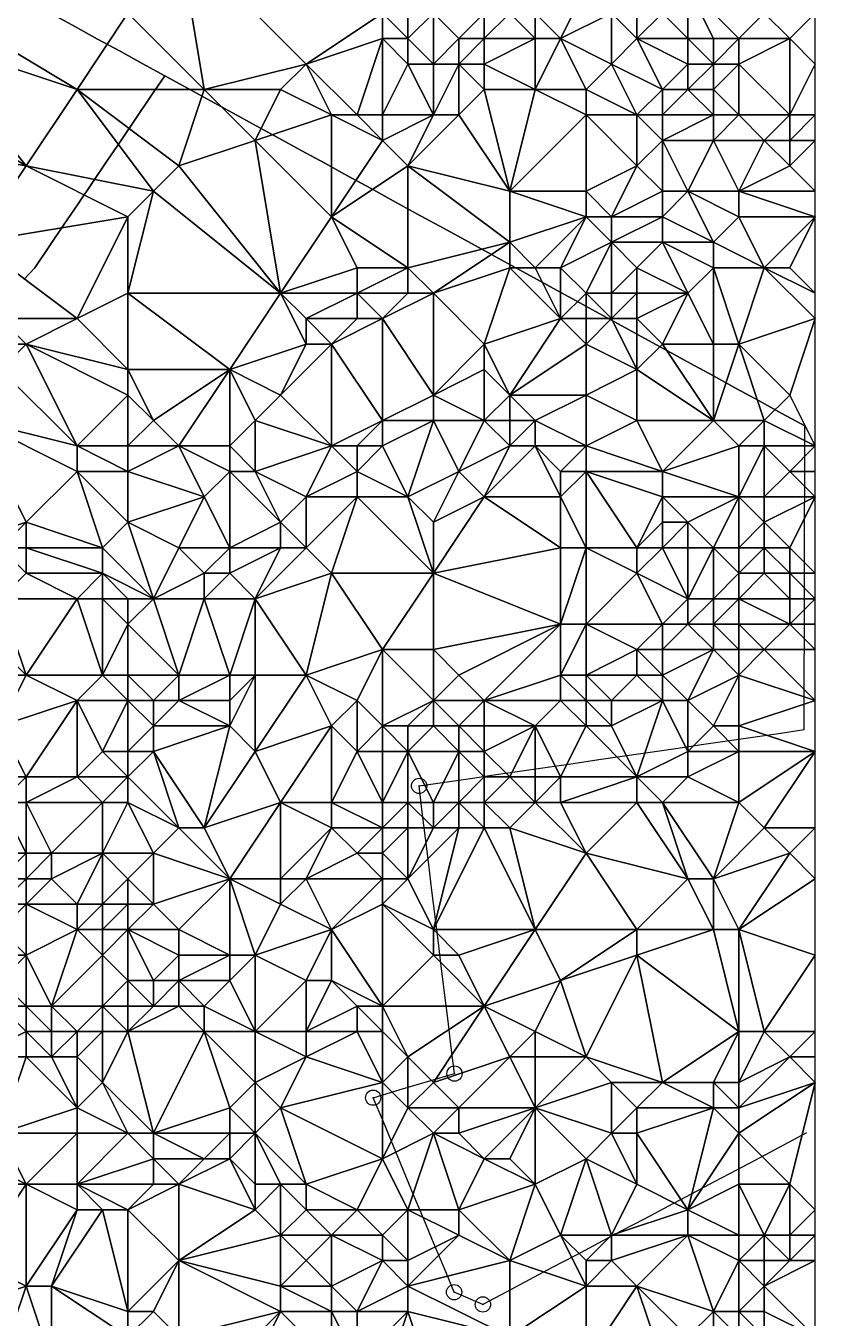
# Model space of a CAD drawing. Header units: metres. Extents: x 305150 to 305680, y 6404300 to 6404580.
# Drawn here: x 305618 to 305680, y 6404351.5 to 6404453 of the extents above; entities that cross this region are included whole.
import ezdxf

# ---------------------------------------------------------------- set-up
doc = ezdxf.new("R2010")
doc.units = ezdxf.units.M
for name, color, linetype in [('GRANSPUNKTER', 1, 'Continuous'), ('LILLEBY_4_8', 5, 'Continuous'), ('TERRANG', 8, 'Continuous'), ('TOMTER_1945', 1, 'Continuous')]:
    doc.layers.add(name, color=color, linetype=linetype)

msp = doc.modelspace()

# ---------------------------------------------------------------- linework, layer by layer
at = {"layer": 'GRANSPUNKTER'}
for centre in [(305648.88, 6404393.29, 15.04), (305651.66, 6404370.69, 19.02), (305645.27, 6404368.8, 19.49), (305651.63, 6404353.52, 20.81), (305653.89, 6404352.56, 21.26)]:
    msp.add_circle(centre, 0.6, dxfattribs=at)
for p in [(305648.88, 6404393.29, 15.04), (305651.66, 6404370.69, 19.02), (305645.27, 6404368.8, 19.49), (305651.63, 6404353.52, 20.81), (305653.89, 6404352.56, 21.26)]:
    msp.add_point(p, dxfattribs=at)
at = {"layer": 'LILLEBY_4_8'}
msp.add_polyline3d([(305620.11, 6404453.88, 4.48), (305621.87, 6404452.92, 4.45), (305623.62, 6404451.96, 4.42), (305625.38, 6404451, 4.43), (305627.13, 6404450.04, 4.47), (305628.89, 6404449.08, 4.51), (305630.69, 6404448.1, 4.55), (305632.48, 6404447.11, 4.66), (305634.28, 6404446.13, 4.85), (305636.08, 6404445.15, 5.02), (305637.87, 6404444.17, 5.17), (305639.67, 6404443.18, 5.32), (305641.46, 6404442.2, 5.47), (305643.26, 6404441.22, 5.73), (305645.06, 6404440.24, 6.1), (305646.85, 6404439.25, 6.38), (305648.65, 6404438.27, 6.58), (305650.45, 6404437.29, 6.68), (305652.24, 6404436.31, 6.78), (305654.04, 6404435.32, 6.91), (305655.84, 6404434.34, 7.29), (305657.63, 6404433.36, 8.02), (305659.43, 6404432.37, 8.92), (305661.22, 6404431.39, 9.96), (305663.02, 6404430.41, 10.73), (305664.82, 6404429.43, 11.31), (305666.61, 6404428.44, 11.74), (305668.41, 6404427.46, 12.09), (305670.21, 6404426.48, 12.3), (305672, 6404425.5, 12.51), (305673.8, 6404424.51, 13.02), (305675.59, 6404423.53, 13.6), (305677.39, 6404422.55, 14.03), (305679.19, 6404421.57, 14.31)], dxfattribs=at)
at = {"layer": 'TOMTER_1945'}
for points in [[(305617.83, 6404433.08, 4.23), (305618.68, 6404433.99, 4.25), (305619.81, 6404435.67, 4.27), (305620.95, 6404437.34, 4.3), (305622.08, 6404439.02, 4.34), (305623.22, 6404440.7, 4.39), (305624.35, 6404442.37, 4.41), (305625.49, 6404444.05, 4.45), (305626.62, 6404445.73, 4.49), (305627.76, 6404447.4, 4.49), (305628.89, 6404449.08, 4.51), (305627.13, 6404450.04, 4.47), (305625.38, 6404451, 4.43), (305623.62, 6404451.96, 4.42), (305621.87, 6404452.92, 4.45), (305620.11, 6404453.88, 4.48)], [(305679.33, 6404366.03, 20.25), (305677.52, 6404365.06, 20.2), (305675.7, 6404364.1, 20.13), (305673.88, 6404363.14, 20.12), (305672.07, 6404362.18, 20.28), (305670.25, 6404361.22, 20.45), (305668.43, 6404360.25, 20.57), (305666.61, 6404359.29, 20.52), (305664.79, 6404358.33, 20.47), (305662.98, 6404357.37, 20.49), (305661.16, 6404356.41, 20.62), (305659.34, 6404355.45, 20.82), (305657.53, 6404354.48, 20.97), (305655.71, 6404353.52, 21.14), (305653.89, 6404352.56, 21.31), (305651.63, 6404353.52, 20.86), (305650.84, 6404355.43, 20.37), (305650.04, 6404357.34, 20.21), (305649.24, 6404359.25, 20.29), (305648.45, 6404361.16, 20.3), (305647.66, 6404363.07, 20.29), (305646.86, 6404364.98, 20.23), (305646.07, 6404366.89, 19.84), (305645.27, 6404368.8, 19.54), (305647.4, 6404369.43, 19.42), (305649.53, 6404370.06, 19.25), (305651.66, 6404370.69, 19.07), (305651.41, 6404372.74, 18.6), (305651.15, 6404374.8, 18), (305650.9, 6404376.85, 17.48), (305650.65, 6404378.91, 17.23), (305650.4, 6404380.96, 17.03), (305650.14, 6404383.02, 16.96), (305649.89, 6404385.07, 16.89), (305649.64, 6404387.13, 16.82), (305649.39, 6404389.18, 16.66), (305649.13, 6404391.24, 16.14), (305648.88, 6404393.29, 15.09), (305650.9, 6404393.59, 15.09), (305652.92, 6404393.88, 15.09), (305654.93, 6404394.18, 15.1), (305656.95, 6404394.47, 15.05), (305658.97, 6404394.77, 14.95), (305660.99, 6404395.06, 14.87), (305663, 6404395.36, 14.84), (305665.02, 6404395.65, 14.81), (305667.04, 6404395.95, 14.94), (305669.06, 6404396.24, 14.94), (305671.07, 6404396.54, 14.94), (305673.09, 6404396.83, 14.79), (305675.11, 6404397.13, 14.67), (305677.13, 6404397.42, 14.44), (305679.14, 6404397.72, 14.23), (305679.19, 6404421.57, 14.31), (305677.39, 6404422.55, 14.03), (305675.59, 6404423.53, 13.6), (305673.8, 6404424.51, 13.02), (305672, 6404425.5, 12.51), (305670.21, 6404426.48, 12.3), (305668.41, 6404427.46, 12.09), (305666.61, 6404428.44, 11.74), (305664.82, 6404429.43, 11.31), (305663.02, 6404430.41, 10.73), (305661.22, 6404431.39, 9.96), (305659.43, 6404432.37, 8.92), (305657.63, 6404433.36, 8.02), (305655.84, 6404434.34, 7.29), (305654.04, 6404435.32, 6.91), (305652.24, 6404436.31, 6.78), (305650.45, 6404437.29, 6.68), (305648.65, 6404438.27, 6.58), (305646.85, 6404439.25, 6.38), (305645.06, 6404440.24, 6.1), (305643.26, 6404441.22, 5.73), (305641.46, 6404442.2, 5.47), (305639.67, 6404443.18, 5.32), (305637.87, 6404444.17, 5.17), (305636.08, 6404445.15, 5.02), (305634.28, 6404446.13, 4.85), (305632.48, 6404447.11, 4.66), (305630.69, 6404448.1, 4.55), (305628.89, 6404449.08, 4.51), (305627.76, 6404447.4, 4.49), (305626.62, 6404445.73, 4.49), (305625.49, 6404444.05, 4.45), (305624.35, 6404442.37, 4.41), (305623.22, 6404440.7, 4.39), (305622.08, 6404439.02, 4.34), (305620.95, 6404437.34, 4.3), (305619.81, 6404435.67, 4.27), (305618.68, 6404433.99, 4.25), (305617.83, 6404433.08, 4.23)]]:
    msp.add_polyline3d(points, dxfattribs=at)

# ---------------------------------------------------------------- meshes
at = {"layer": 'TERRANG'}
mesh = msp.add_polyface(dxfattribs=at)
corners = [(305614, 6404436, 4.07), (305618, 6404442, 4.22), (305606, 6404444, 4.38), (305626, 6404454, 4.4), (305612, 6404454, 4.47), (305622, 6404448, 4.3), (305630, 6404460, 4.4), (305634, 6404466, 4.38), (305622, 6404470, 4.38), (305620, 6404470, 4.4), (305618, 6404464, 4.29), (305628, 6404440, 4.45), (305630, 6404442, 4.57), (305620, 6404472, 4.57), (305632, 6404448, 4.53), (305608, 6404448, 4.71), (305618, 6404462, 4.27), (305626, 6404438, 4.37), (305604, 6404476, 6.56), (305606, 6404476, 6.37), (305602, 6404480, 6.68), (305624, 6404472, 4.46), (305628, 6404474, 4.5), (305620, 6404478, 5.49), (305628, 6404478, 4.68), (305638, 6404472, 4.26), (305618, 6404476, 5.51), (305604, 6404450, 4.92), (305602, 6404458, 4.32), (305608, 6404452, 4.71), (305604, 6404452, 4.91), (305606, 6404464, 4.2), (305604, 6404472, 6.01), (305604, 6404468, 4.54), (305606, 6404470, 4.67), (305618, 6404472, 4.64), (305614, 6404476, 5.77), (305610, 6404472, 4.73), (305610, 6404452, 4.61), (305610, 6404470, 4.5), (305608, 6404472, 4.83), (305602, 6404462, 4.09), (305604, 6404466, 4.24), (305606, 6404474, 5.97), (305604, 6404474, 6.47), (305602, 6404472, 6.81)]
mesh.append_faces([[corners[k] for k in face] for face in [(0, 1, 2), (3, 4, 5), (6, 7, 8), (9, 10, 8), (10, 6, 8), (11, 12, 5), (1, 11, 5), (13, 9, 8), (3, 14, 6), (12, 14, 5), (14, 3, 5), (1, 15, 2), (3, 16, 4), (16, 3, 6), (10, 16, 6), (17, 11, 1), (18, 19, 20), (7, 21, 8), (22, 21, 7), (21, 13, 8), (13, 21, 23), (21, 24, 23), (24, 21, 22), (24, 22, 25), (26, 13, 23), (15, 27, 2), (28, 29, 4), (29, 28, 30), (27, 29, 30), (29, 27, 15), (31, 16, 10), (16, 31, 4), (31, 28, 4), (32, 33, 34), (35, 26, 36), (26, 35, 13), (35, 36, 37), (13, 35, 9), (35, 10, 9), (29, 38, 4), (38, 29, 15), (38, 15, 1), (4, 38, 5), (38, 1, 5), (31, 39, 34), (40, 39, 37), (39, 40, 34), (39, 31, 10), (39, 35, 37), (35, 39, 10), (41, 31, 42), (32, 43, 44), (36, 19, 37), (31, 33, 42), (33, 31, 34), (18, 43, 19), (43, 18, 44), (19, 43, 37), (43, 40, 37), (40, 43, 34), (43, 32, 34), (45, 33, 32)]])
mesh = msp.add_polyface(dxfattribs=at)
corners = [(305662, 6404468, 3.64), (305666, 6404470, 3.5), (305660, 6404472, 2.76), (305668, 6404458, 4.02), (305670, 6404456, 4.07), (305680, 6404460, 3.54), (305680, 6404480, 3.88), (305676, 6404476, 3.19), (305680, 6404474, 3.21), (305680, 6404470, 3.09), (305668, 6404454, 4.35), (305676, 6404454, 4.03), (305680, 6404456, 3.74), (305662, 6404456, 4.51), (305660, 6404452, 6.7), (305664, 6404454, 4.67), (305664, 6404450, 6.44), (305658, 6404448, 7.06), (305658, 6404452, 6.97), (305656, 6404468, 3.51), (305658, 6404462, 4.03), (305658, 6404460, 4.19), (305670, 6404480, 3.51), (305672, 6404476, 2.88), (305670, 6404474, 2.74), (305666, 6404474, 2.87), (305666, 6404476, 2.88), (305672, 6404474, 2.73), (305670, 6404452, 4.52), (305672, 6404452, 4.4), (305666, 6404452, 5), (305680, 6404450, 5.8), (305680, 6404454, 4.12), (305678, 6404452, 4.7), (305674, 6404452, 4.42), (305674, 6404450, 5.19), (305658, 6404458, 4.65), (305668, 6404476, 2.87), (305670, 6404450, 5.15), (305668, 6404448, 6.45), (305666, 6404454, 4.46), (305658, 6404454, 6.55), (305658, 6404474, 2.57), (305658, 6404472, 2.59), (305658, 6404478, 3.28), (305672, 6404450, 5.01)]
mesh.append_faces([[corners[k] for k in face] for face in [(0, 1, 2), (1, 0, 3), (4, 5, 3), (6, 7, 8), (7, 9, 8), (10, 4, 3), (5, 11, 12), (4, 11, 5), (13, 14, 15), (14, 16, 15), (17, 14, 18), (19, 20, 0), (0, 20, 3), (20, 13, 3), (13, 20, 21), (7, 22, 23), (24, 25, 1), (2, 25, 26), (1, 25, 2), (27, 1, 9), (27, 24, 1), (7, 27, 9), (24, 27, 23), (27, 7, 23), (4, 28, 29), (10, 28, 4), (16, 30, 15), (30, 28, 10), (31, 32, 33), (11, 32, 12), (32, 11, 33), (34, 35, 33), (11, 34, 33), (36, 13, 21), (37, 24, 23), (22, 37, 23), (37, 22, 26), (25, 37, 26), (37, 25, 24), (38, 30, 39), (30, 38, 28), (30, 40, 15), (40, 30, 10), (40, 10, 3), (41, 14, 13), (14, 41, 18), (36, 41, 13), (42, 43, 2), (42, 2, 26), (44, 42, 26), (1, 5, 9), (5, 1, 3), (34, 11, 4), (34, 4, 29), (43, 19, 0), (43, 0, 2), (40, 13, 15), (13, 40, 3), (45, 34, 29), (34, 45, 35), (28, 45, 29), (38, 45, 28)]])
mesh = msp.add_polyface(dxfattribs=at)
corners = [(305642, 6404446, 5.06), (305644, 6404446, 5.19), (305640, 6404450, 4.64), (305628, 6404440, 4.45), (305638, 6404432, 5.91), (305630, 6404442, 4.57), (305646, 6404452, 4.5), (305650, 6404446, 6.62), (305648, 6404442, 6.28), (305652, 6404446, 6.96), (305636, 6404444, 5.07), (305642, 6404438, 5.86), (305630, 6404460, 4.4), (305632, 6404448, 4.53), (305646, 6404454, 4.36), (305646, 6404444, 5.72), (305648, 6404434, 6.79), (305638, 6404448, 4.77), (305654, 6404452, 7.01), (305654, 6404454, 6.71), (305652, 6404452, 6.5), (305646, 6404446, 5.47), (305648, 6404450, 5.21), (305648, 6404454, 4.46), (305648, 6404456, 4.32), (305656, 6404440, 6.57), (305654, 6404448, 7.12), (305658, 6404448, 7.06), (305654, 6404450, 7.12), (305658, 6404452, 6.97), (305656, 6404454, 6.85), (305648, 6404452, 4.74), (305656, 6404436, 6.82), (305662, 6404438, 6.95), (305650, 6404450, 6.13), (305658, 6404454, 6.55), (305658, 6404458, 4.65), (305656, 6404456, 6.08), (305650, 6404454, 4.97), (305654, 6404456, 5.9), (305652, 6404458, 4.49), (305652, 6404450, 6.87)]
mesh.append_faces([[corners[k] for k in face] for face in [(0, 1, 2), (3, 4, 5), (1, 6, 2), (7, 8, 9), (0, 10, 11), (4, 10, 5), (10, 4, 11), (12, 13, 2), (10, 13, 5), (6, 14, 2), (7, 15, 8), (8, 15, 11), (15, 0, 11), (0, 15, 1), (16, 8, 11), (13, 17, 2), (17, 13, 10), (17, 0, 2), (17, 10, 0), (18, 19, 20), (21, 15, 7), (15, 21, 1), (22, 21, 7), (14, 23, 24), (8, 25, 9), (26, 25, 27), (25, 26, 9), (18, 28, 29), (28, 27, 29), (28, 26, 27), (30, 18, 29), (30, 19, 18), (22, 31, 6), (32, 33, 25), (34, 22, 7), (34, 31, 22), (35, 36, 37), (30, 35, 37), (35, 30, 29), (31, 38, 23), (19, 38, 20), (23, 38, 24), (38, 19, 39), (40, 38, 39), (34, 41, 20), (28, 41, 26), (26, 41, 9), (14, 12, 2), (21, 22, 6), (21, 6, 1), (19, 30, 39), (30, 37, 39), (31, 23, 14), (31, 14, 6), (32, 25, 8), (16, 32, 8), (34, 38, 31), (38, 34, 20), (41, 28, 18), (41, 18, 20), (41, 34, 7), (41, 7, 9)]])
mesh = msp.add_polyface(dxfattribs=at)
corners = [(305666, 6404442, 7.1), (305662, 6404440, 6.79), (305664, 6404438, 7.17), (305658, 6404448, 7.06), (305662, 6404446, 7.06), (305662, 6404448, 7.02), (305668, 6404440, 7.52), (305668, 6404444, 7.16), (305664, 6404450, 6.44), (305660, 6404452, 6.7), (305656, 6404440, 6.57), (305680, 6404444, 9.1), (305678, 6404442, 9.15), (305680, 6404440, 9.33), (305674, 6404440, 8.85), (305676, 6404444, 8.51), (305672, 6404444, 7.72), (305668, 6404448, 6.45), (305666, 6404452, 5), (305680, 6404450, 5.8), (305678, 6404446, 8.08), (305680, 6404446, 8.25), (305668, 6404438, 7.89), (305672, 6404436, 9.21), (305668, 6404436, 8.49), (305662, 6404438, 6.95), (305664, 6404436, 7.94), (305670, 6404440, 8.03), (305674, 6404438, 9.14), (305674, 6404446, 7.45), (305674, 6404450, 5.19), (305672, 6404448, 6.09), (305678, 6404444, 8.86), (305672, 6404446, 7.12), (305666, 6404446, 7.03), (305668, 6404446, 6.95), (305672, 6404450, 5.01), (305670, 6404448, 6.11), (305670, 6404450, 5.15), (305676, 6404434, 10.6), (305680, 6404438, 9.57), (305678, 6404452, 4.7), (305656, 6404436, 6.82), (305658, 6404434, 7.7)]
mesh.append_faces([[corners[k] for k in face] for face in [(0, 1, 2), (3, 4, 5), (0, 4, 1), (6, 0, 2), (0, 6, 7), (8, 9, 5), (9, 3, 5), (4, 10, 1), (10, 4, 3), (11, 12, 13), (14, 12, 15), (16, 14, 15), (17, 18, 8), (19, 20, 21), (22, 6, 2), (23, 22, 24), (25, 26, 2), (1, 25, 2), (10, 25, 1), (27, 14, 16), (27, 16, 7), (6, 27, 7), (14, 27, 28), (27, 23, 28), (22, 27, 6), (27, 22, 23), (29, 20, 30), (29, 30, 31), (20, 29, 15), (29, 16, 15), (32, 20, 15), (12, 32, 15), (11, 32, 12), (33, 29, 31), (29, 33, 16), (34, 8, 5), (4, 34, 5), (34, 17, 8), (34, 35, 17), (34, 0, 7), (34, 4, 0), (35, 34, 7), (30, 36, 31), (35, 37, 17), (33, 37, 35), (37, 33, 31), (37, 38, 17), (39, 40, 28), (14, 40, 13), (40, 14, 28), (12, 14, 13), (30, 20, 41), (20, 19, 41), (26, 22, 2), (22, 26, 24), (32, 11, 21), (20, 32, 21), (33, 35, 7), (16, 33, 7), (42, 43, 25), (37, 36, 38), (36, 37, 31)]])
mesh = msp.add_polyface(dxfattribs=at)
corners = [(305614, 6404436, 4.07), (305606, 6404444, 4.38), (305602, 6404436, 3.97), (305594, 6404446, 4.12), (305598, 6404434, 4.07), (305616, 6404430, 4.13), (305610, 6404430, 4.22), (305622, 6404430, 4.29), (305604, 6404424, 5.4), (305600, 6404420, 5.78), (305602, 6404418, 5.55), (305602, 6404432, 4.17), (305598, 6404432, 4.42), (305598, 6404424, 6.62), (305596, 6404420, 6.21), (305604, 6404432, 4.11), (305604, 6404430, 4.4), (305602, 6404430, 4.52), (305614, 6404428, 4.28), (305618, 6404428, 4.25), (305626, 6404426, 4.7), (305606, 6404424, 5.29), (305626, 6404438, 4.37), (305618, 6404442, 4.22), (305628, 6404422, 5.25), (305634, 6404426, 5.7), (305600, 6404428, 5.53), (305598, 6404426, 6.5), (305600, 6404426, 6.08), (305616, 6404428, 4.24), (305616, 6404426, 4.52), (305614, 6404424, 5.15), (305614, 6404422, 5.38), (305626, 6404432, 4.43), (305628, 6404440, 4.45), (305638, 6404432, 5.91), (305626, 6404424, 4.83), (305626, 6404420, 5.24), (305630, 6404420, 6.01), (305626, 6404418, 5.83), (305598, 6404428, 6.01), (305622, 6404420, 5.03), (305622, 6404418, 5.32), (305612, 6404412, 5.6), (305596, 6404426, 6.73)]
mesh.append_faces([[corners[k] for k in face] for face in [(0, 1, 2), (3, 4, 2), (5, 0, 6), (0, 5, 7), (8, 9, 10), (4, 11, 2), (11, 4, 12), (13, 14, 9), (11, 15, 2), (15, 16, 6), (0, 15, 6), (15, 0, 2), (17, 11, 12), (18, 5, 6), (5, 19, 7), (19, 20, 7), (21, 8, 10), (8, 21, 16), (16, 21, 6), (22, 0, 7), (22, 23, 0), (24, 25, 20), (26, 17, 12), (27, 13, 28), (29, 18, 30), (18, 29, 5), (19, 29, 30), (29, 19, 5), (31, 18, 6), (21, 31, 6), (31, 21, 32), (31, 32, 30), (18, 31, 30), (20, 33, 7), (33, 22, 7), (25, 33, 20), (34, 33, 35), (22, 33, 34), (24, 36, 37), (36, 24, 20), (19, 36, 20), (38, 24, 37), (39, 38, 37), (38, 25, 24), (40, 26, 12), (41, 19, 30), (41, 36, 19), (32, 41, 30), (42, 41, 32), (36, 41, 37), (13, 8, 28), (13, 9, 8), (15, 17, 16), (17, 15, 11), (21, 43, 32), (8, 26, 28), (26, 8, 16), (17, 26, 16), (26, 40, 28), (40, 27, 28), (27, 40, 44), (41, 39, 37)]])
mesh = msp.add_polyface(dxfattribs=at)
corners = [(305638, 6404432, 5.91), (305644, 6404434, 6.59), (305642, 6404438, 5.86), (305650, 6404432, 7.32), (305648, 6404432, 7.16), (305646, 6404430, 7.64), (305654, 6404428, 9.37), (305656, 6404434, 7.35), (305648, 6404434, 6.79), (305644, 6404432, 6.85), (305644, 6404430, 7.27), (305640, 6404430, 6.39), (305660, 6404430, 10.15), (305626, 6404432, 4.43), (305634, 6404426, 5.7), (305640, 6404428, 6.62), (305638, 6404424, 6.79), (305636, 6404422, 6.64), (305634, 6404420, 6.65), (305642, 6404420, 9.7), (305630, 6404420, 6.01), (305662, 6404430, 10.65), (305662, 6404428, 11.22), (305650, 6404424, 10.44), (305642, 6404428, 7.25), (305662, 6404432, 9.89), (305660, 6404434, 8.26), (305656, 6404436, 6.82), (305654, 6404426, 10.15), (305646, 6404422, 10.38), (305650, 6404422, 11.01), (305646, 6404420, 10.77), (305644, 6404420, 10.39), (305662, 6404420, 13.4), (305658, 6404422, 12.56), (305658, 6404420, 12.98), (305662, 6404424, 12.31), (305658, 6404434, 7.7), (305656, 6404424, 11.52), (305656, 6404422, 12.26), (305654, 6404422, 11.82), (305656, 6404420, 12.65), (305652, 6404418, 11.96), (305662, 6404438, 6.95)]
mesh.append_faces([[corners[k] for k in face] for face in [(0, 1, 2), (3, 4, 5), (6, 7, 3), (8, 4, 3), (1, 8, 2), (4, 9, 5), (10, 9, 11), (9, 10, 5), (12, 7, 6), (13, 14, 0), (15, 14, 16), (15, 11, 0), (14, 15, 0), (17, 14, 18), (14, 17, 16), (17, 19, 16), (14, 20, 18), (21, 12, 22), (23, 3, 5), (23, 6, 3), (19, 24, 16), (24, 15, 16), (10, 24, 5), (24, 10, 11), (15, 24, 11), (25, 26, 12), (21, 25, 12), (7, 27, 3), (27, 8, 3), (23, 28, 6), (29, 23, 5), (24, 29, 5), (29, 30, 23), (30, 29, 31), (29, 32, 31), (29, 24, 19), (32, 29, 19), (33, 34, 35), (34, 33, 36), (37, 27, 7), (12, 37, 7), (26, 37, 12), (34, 38, 39), (12, 38, 22), (38, 36, 22), (38, 34, 36), (38, 12, 6), (28, 38, 6), (30, 40, 23), (40, 28, 23), (40, 38, 28), (38, 40, 39), (40, 41, 39), (41, 40, 42), (40, 30, 42), (11, 9, 0), (9, 1, 0), (9, 8, 1), (8, 9, 4), (35, 34, 41), (41, 34, 39), (43, 37, 26)]])
mesh = msp.add_polyface(dxfattribs=at)
corners = [(305680, 6404420, 14.69), (305680, 6404430, 12.35), (305678, 6404424, 13.6), (305676, 6404422, 14.12), (305674, 6404428, 11.87), (305672, 6404422, 13.5), (305666, 6404422, 13.09), (305668, 6404418, 13.32), (305680, 6404432, 11.82), (305680, 6404438, 9.57), (305678, 6404434, 10.93), (305676, 6404434, 10.6), (305672, 6404436, 9.21), (305674, 6404438, 9.14), (305672, 6404434, 9.77), (305668, 6404436, 8.49), (305670, 6404432, 10.31), (305664, 6404436, 7.94), (305666, 6404434, 9.25), (305666, 6404432, 10.35), (305664, 6404432, 10.21), (305660, 6404434, 8.26), (305662, 6404432, 9.89), (305662, 6404438, 6.95), (305666, 6404430, 11.19), (305668, 6404428, 11.9), (305672, 6404428, 11.71), (305662, 6404424, 12.31), (305666, 6404426, 12.41), (305662, 6404428, 11.22), (305674, 6404420, 14.32), (305674, 6404416, 14.62), (305662, 6404418, 13.62), (305668, 6404416, 13.34), (305664, 6404430, 11.01), (305662, 6404430, 10.65), (305662, 6404420, 13.4), (305680, 6404418, 14.81), (305678, 6404418, 14.89), (305680, 6404416, 14.5), (305676, 6404416, 14.82), (305676, 6404414, 14.55), (305676, 6404420, 14.63), (305670, 6404414, 13.65)]
mesh.append_faces([[corners[k] for k in face] for face in [(0, 1, 2), (3, 0, 2), (1, 4, 2), (4, 3, 2), (5, 6, 7), (4, 5, 3), (8, 9, 10), (11, 4, 1), (12, 11, 13), (14, 15, 16), (14, 12, 15), (14, 11, 12), (11, 14, 4), (17, 18, 15), (15, 18, 16), (18, 19, 16), (18, 17, 20), (19, 18, 20), (21, 22, 17), (17, 22, 20), (23, 21, 17), (19, 24, 16), (24, 25, 16), (25, 26, 16), (26, 5, 4), (26, 25, 5), (27, 28, 29), (24, 28, 25), (28, 27, 6), (5, 28, 6), (25, 28, 5), (5, 30, 3), (30, 5, 7), (31, 30, 7), (32, 33, 7), (34, 35, 29), (28, 34, 29), (34, 28, 24), (27, 36, 6), (37, 38, 39), (38, 40, 39), (38, 37, 0), (41, 40, 31), (38, 42, 40), (30, 42, 3), (3, 42, 0), (42, 38, 0), (8, 11, 1), (11, 8, 10), (9, 11, 10), (14, 26, 4), (26, 14, 16), (33, 43, 31), (33, 31, 7), (34, 22, 35), (22, 34, 20), (34, 19, 20), (34, 24, 19), (36, 32, 7), (6, 36, 7), (40, 42, 31), (42, 30, 31)]])
mesh = msp.add_polyface(dxfattribs=at)
corners = [(305614, 6404422, 5.38), (305612, 6404412, 5.6), (305618, 6404414, 5.75), (305622, 6404418, 5.32), (305624, 6404412, 7.85), (305626, 6404414, 7.52), (305626, 6404418, 5.83), (305616, 6404412, 5.73), (305604, 6404412, 5.82), (305602, 6404418, 5.55), (305598, 6404412, 5.62), (305600, 6404420, 5.78), (305596, 6404416, 5.8), (305618, 6404412, 6.08), (305618, 6404410, 6.48), (305604, 6404410, 5.85), (305614, 6404410, 5.69), (305612, 6404408, 5.7), (305608, 6404404, 5.81), (305612, 6404404, 6.33), (305614, 6404408, 5.87), (305616, 6404408, 6.31), (305622, 6404408, 8.42), (305618, 6404402, 8.39), (305624, 6404402, 9.41), (305624, 6404408, 8.9), (305624, 6404410, 8.45), (305626, 6404408, 9.27), (305626, 6404406, 9.54), (305614, 6404406, 6.24), (305614, 6404402, 7.5), (305632, 6404416, 7.44), (305630, 6404420, 6.01), (305630, 6404412, 8.69), (305604, 6404404, 5.74), (305606, 6404404, 5.75), (305600, 6404402, 5.76), (305628, 6404408, 9.58), (305630, 6404402, 10.61), (305632, 6404408, 10.32), (305632, 6404410, 9.86), (305606, 6404424, 5.29), (305608, 6404402, 6.3), (305622, 6404420, 5.03), (305606, 6404402, 6.1), (305594, 6404406, 5.74), (305598, 6404402, 5.73)]
mesh.append_faces([[corners[k] for k in face] for face in [(0, 1, 2), (3, 0, 2), (4, 3, 2), (3, 4, 5), (6, 3, 5), (1, 7, 2), (8, 1, 9), (10, 8, 9), (11, 12, 9), (12, 10, 9), (13, 4, 2), (7, 13, 2), (13, 7, 14), (8, 15, 1), (15, 8, 10), (16, 7, 1), (17, 15, 18), (15, 17, 1), (19, 17, 18), (17, 16, 1), (16, 17, 20), (21, 22, 14), (21, 16, 20), (21, 23, 22), (22, 23, 24), (25, 26, 22), (26, 25, 27), (25, 28, 27), (29, 19, 30), (29, 21, 20), (17, 29, 20), (29, 17, 19), (29, 23, 21), (31, 6, 5), (31, 32, 6), (33, 31, 5), (34, 35, 15), (15, 35, 18), (36, 15, 10), (36, 34, 15), (28, 37, 27), (37, 28, 38), (39, 37, 38), (37, 40, 33), (40, 37, 39), (1, 41, 9), (42, 19, 18), (6, 43, 3), (13, 26, 4), (26, 13, 14), (22, 26, 14), (16, 21, 7), (7, 21, 14), (25, 22, 24), (28, 25, 24), (35, 44, 18), (36, 45, 46), (45, 36, 10), (37, 26, 27), (26, 37, 4), (4, 37, 5), (37, 33, 5)]])
mesh = msp.add_polyface(dxfattribs=at)
corners = [(305654, 6404416, 12.35), (305660, 6404412, 13.08), (305660, 6404416, 13.38), (305634, 6404412, 9.7), (305638, 6404412, 10.39), (305638, 6404414, 9.82), (305662, 6404418, 13.62), (305660, 6404418, 13.49), (305650, 6404414, 11.48), (305652, 6404418, 11.96), (305656, 6404420, 12.65), (305652, 6404402, 11.83), (305660, 6404406, 11.91), (305650, 6404404, 11.66), (305640, 6404402, 11.58), (305642, 6404410, 11.11), (305636, 6404408, 10.93), (305646, 6404404, 11.55), (305640, 6404416, 9.83), (305636, 6404418, 7.79), (305636, 6404422, 6.64), (305634, 6404420, 6.65), (305642, 6404420, 9.7), (305634, 6404410, 10.28), (305662, 6404412, 13.16), (305644, 6404418, 10.67), (305644, 6404416, 10.83), (305648, 6404416, 11.15), (305646, 6404420, 10.77), (305650, 6404410, 11.41), (305640, 6404412, 10.72), (305644, 6404420, 10.39), (305632, 6404408, 10.32), (305634, 6404402, 10.99), (305630, 6404402, 10.61), (305632, 6404416, 7.44), (305630, 6404412, 8.69), (305662, 6404420, 13.4), (305658, 6404420, 12.98), (305636, 6404402, 11.24), (305632, 6404410, 9.86), (305634, 6404418, 7.2), (305630, 6404420, 6.01), (305660, 6404402, 11.9), (305662, 6404406, 11.93), (305650, 6404422, 11.01)]
mesh.append_faces([[corners[k] for k in face] for face in [(0, 1, 2), (3, 4, 5), (6, 7, 2), (8, 0, 9), (0, 10, 9), (11, 12, 13), (14, 15, 16), (17, 15, 14), (18, 19, 5), (19, 20, 21), (19, 18, 22), (20, 19, 22), (4, 23, 16), (3, 23, 4), (1, 24, 2), (24, 6, 2), (25, 18, 26), (18, 25, 22), (27, 8, 9), (27, 25, 26), (25, 27, 28), (29, 17, 13), (1, 29, 12), (12, 29, 13), (29, 15, 17), (0, 29, 1), (8, 29, 0), (30, 15, 26), (18, 30, 26), (30, 18, 5), (4, 30, 5), (25, 31, 22), (31, 25, 28), (23, 32, 16), (33, 32, 34), (32, 33, 16), (35, 36, 3), (6, 37, 7), (37, 38, 7), (39, 14, 16), (33, 39, 16), (40, 32, 23), (40, 23, 3), (36, 40, 3), (41, 19, 21), (42, 41, 21), (35, 41, 42), (43, 44, 12), (24, 1, 12), (29, 27, 26), (15, 29, 26), (27, 29, 8), (15, 30, 16), (30, 4, 16), (38, 0, 2), (7, 38, 2), (38, 10, 0), (45, 27, 9), (27, 45, 28), (19, 41, 5), (41, 3, 5), (41, 35, 3)]])
mesh = msp.add_polyface(dxfattribs=at)
corners = [(305674, 6404404, 11.95), (305676, 6404404, 12.01), (305674, 6404406, 11.89), (305672, 6404406, 11.91), (305670, 6404406, 11.9), (305672, 6404404, 11.92), (305680, 6404410, 12.46), (305680, 6404416, 14.5), (305678, 6404412, 13.63), (305678, 6404406, 11.82), (305680, 6404404, 12.14), (305680, 6404406, 11.82), (305678, 6404410, 12.82), (305676, 6404410, 13.28), (305678, 6404408, 12.07), (305666, 6404410, 12.49), (305668, 6404412, 12.95), (305666, 6404412, 12.86), (305668, 6404414, 13.24), (305670, 6404408, 12.25), (305670, 6404412, 13.35), (305662, 6404406, 11.93), (305662, 6404402, 11.9), (305666, 6404404, 11.85), (305662, 6404412, 13.16), (305662, 6404418, 13.62), (305668, 6404406, 11.89), (305674, 6404408, 12.46), (305672, 6404412, 13.84), (305670, 6404414, 13.65), (305674, 6404416, 14.62), (305674, 6404412, 14.14), (305668, 6404416, 13.34), (305668, 6404404, 11.86), (305676, 6404414, 14.55), (305676, 6404412, 14.07), (305676, 6404416, 14.82), (305674, 6404410, 13.46), (305672, 6404408, 12.42), (305680, 6404408, 11.93), (305660, 6404402, 11.9), (305660, 6404406, 11.91), (305668, 6404402, 12.05)]
mesh.append_faces([[corners[k] for k in face] for face in [(0, 1, 2), (3, 4, 5), (6, 7, 8), (9, 10, 11), (10, 9, 1), (1, 9, 2), (12, 6, 8), (12, 13, 14), (15, 16, 17), (16, 18, 17), (16, 15, 19), (20, 16, 19), (21, 22, 23), (24, 15, 17), (24, 21, 15), (25, 24, 17), (26, 4, 19), (15, 26, 19), (13, 27, 14), (28, 29, 20), (30, 28, 31), (29, 28, 30), (29, 32, 18), (32, 25, 17), (18, 32, 17), (4, 33, 5), (33, 26, 23), (26, 33, 4), (34, 35, 8), (7, 34, 8), (36, 34, 7), (35, 34, 31), (34, 30, 31), (37, 27, 13), (27, 37, 38), (37, 28, 38), (28, 37, 31), (0, 3, 5), (3, 0, 2), (39, 9, 11), (9, 39, 14), (39, 12, 14), (12, 39, 6), (35, 12, 8), (12, 35, 13), (4, 38, 19), (38, 4, 3), (22, 21, 40), (21, 24, 41), (26, 21, 23), (21, 26, 15), (16, 29, 18), (29, 16, 20), (27, 3, 2), (27, 38, 3), (27, 9, 14), (9, 27, 2), (38, 28, 19), (28, 20, 19), (35, 37, 13), (37, 35, 31), (42, 33, 23)]])
mesh = msp.add_polyface(dxfattribs=at)
corners = [(305618, 6404394, 12.68), (305622, 6404394, 12.89), (305622, 6404400, 9.69), (305624, 6404396, 12.32), (305614, 6404386, 17.07), (305616, 6404386, 17.22), (305614, 6404388, 16), (305616, 6404398, 9.74), (305618, 6404392, 13.85), (305612, 6404404, 6.33), (305612, 6404402, 7.05), (305614, 6404402, 7.5), (305622, 6404384, 17.18), (305620, 6404386, 16.82), (305618, 6404384, 17.6), (305618, 6404402, 8.39), (305624, 6404402, 9.41), (305614, 6404398, 9.29), (305618, 6404388, 16.15), (305620, 6404388, 16), (305624, 6404388, 15.7), (305624, 6404392, 13.91), (305614, 6404406, 6.24), (305614, 6404396, 10.72), (305618, 6404386, 17.07), (305616, 6404384, 17.79), (305616, 6404382, 18.07), (305612, 6404398, 8.84), (305608, 6404402, 6.3), (305616, 6404394, 12.58), (305612, 6404386, 16.43), (305616, 6404392, 13.79), (305610, 6404390, 13.47), (305608, 6404386, 14.51), (305614, 6404382, 18.04), (305614, 6404384, 17.71), (305612, 6404384, 17.18), (305612, 6404394, 11.98), (305610, 6404394, 11.32), (305614, 6404394, 12.38), (305612, 6404392, 13.18), (305610, 6404392, 12.53), (305622, 6404382, 17.52), (305624, 6404384, 17.04), (305608, 6404384, 15.44)]
mesh.append_faces([[corners[k] for k in face] for face in [(0, 1, 2), (1, 3, 2), (4, 5, 6), (7, 0, 2), (0, 8, 1), (9, 10, 11), (12, 13, 14), (15, 7, 2), (7, 15, 11), (16, 15, 2), (17, 7, 11), (5, 18, 6), (8, 18, 19), (20, 21, 19), (13, 20, 19), (20, 13, 12), (15, 22, 11), (17, 23, 7), (13, 24, 14), (24, 18, 5), (25, 26, 14), (27, 23, 17), (28, 27, 10), (7, 29, 0), (23, 29, 7), (30, 4, 6), (18, 31, 6), (31, 18, 8), (30, 32, 33), (32, 30, 6), (34, 35, 36), (27, 37, 23), (38, 37, 27), (39, 29, 23), (37, 39, 23), (39, 31, 29), (40, 32, 6), (31, 40, 6), (40, 41, 32), (40, 39, 37), (39, 40, 31), (9, 28, 10), (21, 8, 19), (8, 21, 1), (18, 24, 19), (24, 13, 19), (25, 24, 5), (24, 25, 14), (42, 43, 12), (27, 17, 11), (10, 27, 11), (30, 33, 44), (30, 44, 36), (35, 30, 36), (30, 35, 4), (35, 25, 5), (35, 5, 4), (29, 31, 0), (31, 8, 0), (35, 34, 25), (41, 40, 38), (40, 37, 38)]])
mesh = msp.add_polyface(dxfattribs=at)
corners = [(305646, 6404404, 11.55), (305650, 6404400, 12.02), (305650, 6404404, 11.66), (305644, 6404400, 11.94), (305640, 6404402, 11.58), (305630, 6404402, 10.61), (305626, 6404406, 9.54), (305626, 6404402, 9.8), (305624, 6404402, 9.41), (305628, 6404400, 10.91), (305630, 6404400, 11.25), (305632, 6404390, 14.39), (305634, 6404398, 12.47), (305628, 6404396, 13.06), (305626, 6404394, 13.46), (305624, 6404392, 13.91), (305626, 6404392, 14), (305628, 6404398, 12.1), (305636, 6404396, 13.09), (305638, 6404392, 13.84), (305634, 6404400, 11.53), (305630, 6404390, 14.61), (305628, 6404388, 15.51), (305624, 6404388, 15.7), (305626, 6404396, 12.77), (305624, 6404396, 12.32), (305642, 6404398, 12.43), (305626, 6404400, 10.4), (305622, 6404400, 9.69), (305642, 6404390, 14.41), (305642, 6404392, 14), (305636, 6404402, 11.24), (305634, 6404402, 10.99), (305648, 6404396, 13.22), (305648, 6404392, 15.65), (305650, 6404392, 16.05), (305650, 6404398, 12.4), (305648, 6404398, 12.37), (305644, 6404396, 13.01), (305646, 6404392, 14.99), (305646, 6404396, 13.1), (305646, 6404398, 12.36), (305622, 6404394, 12.89), (305646, 6404390, 15.71), (305648, 6404390, 16.31), (305650, 6404390, 16.6)]
mesh.append_faces([[corners[k] for k in face] for face in [(0, 1, 2), (3, 0, 4), (5, 6, 7), (6, 8, 7), (5, 9, 10), (9, 5, 7), (11, 12, 13), (14, 15, 16), (9, 17, 10), (18, 11, 19), (11, 18, 12), (12, 20, 10), (21, 16, 22), (21, 11, 13), (15, 23, 16), (14, 24, 25), (24, 14, 13), (17, 24, 13), (26, 18, 19), (26, 3, 4), (18, 26, 4), (8, 27, 7), (27, 8, 28), (25, 27, 28), (27, 9, 7), (27, 17, 9), (27, 24, 17), (24, 27, 25), (29, 30, 19), (30, 26, 19), (31, 32, 20), (31, 18, 4), (33, 34, 35), (33, 36, 37), (38, 30, 39), (40, 38, 39), (30, 38, 26), (41, 38, 40), (15, 14, 42), (14, 25, 42), (12, 17, 13), (17, 12, 10), (34, 43, 44), (43, 34, 39), (45, 34, 44), (21, 14, 16), (14, 21, 13), (32, 5, 10), (20, 32, 10), (3, 41, 0), (41, 1, 0), (41, 37, 1), (30, 43, 39), (30, 29, 43), (31, 20, 12), (18, 31, 12), (34, 33, 39), (33, 40, 39), (41, 33, 37), (33, 41, 40), (38, 41, 3), (26, 38, 3)]])
mesh = msp.add_polyface(dxfattribs=at)
corners = [(305666, 6404382, 17.53), (305662, 6404388, 16.84), (305658, 6404382, 17.08), (305660, 6404378, 17.49), (305660, 6404392, 16.37), (305666, 6404392, 16.47), (305650, 6404400, 12.02), (305652, 6404402, 11.83), (305650, 6404404, 11.66), (305660, 6404394, 15.43), (305658, 6404398, 12.81), (305658, 6404394, 15.35), (305654, 6404396, 13.71), (305654, 6404398, 12.64), (305656, 6404394, 15.25), (305652, 6404380, 17.07), (305650, 6404382, 16.94), (305650, 6404380, 17), (305648, 6404386, 16.8), (305652, 6404390, 16.69), (305662, 6404372, 17.81), (305666, 6404380, 17.65), (305654, 6404400, 12.09), (305652, 6404398, 12.48), (305662, 6404398, 12.97), (305656, 6404390, 16.74), (305650, 6404392, 16.05), (305652, 6404392, 16.19), (305652, 6404396, 13.5), (305654, 6404376, 17.79), (305646, 6404376, 17.11), (305650, 6404390, 16.6), (305660, 6404400, 12.15), (305658, 6404392, 16.37), (305658, 6404374, 18.09), (305650, 6404398, 12.4), (305648, 6404398, 12.37), (305662, 6404400, 12.17), (305654, 6404392, 16.26), (305654, 6404390, 16.72), (305654, 6404394, 15.1), (305648, 6404396, 13.22), (305666, 6404394, 15.94), (305660, 6404402, 11.9), (305660, 6404406, 11.91), (305648, 6404392, 15.65), (305662, 6404402, 11.9)]
mesh.append_faces([[corners[k] for k in face] for face in [(0, 1, 2), (3, 0, 2), (4, 1, 5), (6, 7, 8), (9, 10, 11), (12, 10, 13), (10, 14, 11), (14, 10, 12), (15, 16, 17), (16, 15, 2), (18, 16, 19), (3, 20, 21), (22, 23, 13), (10, 22, 13), (24, 10, 9), (1, 25, 2), (26, 27, 28), (29, 15, 17), (30, 29, 17), (29, 3, 2), (15, 29, 2), (31, 18, 19), (24, 32, 10), (14, 33, 11), (29, 34, 3), (23, 35, 28), (35, 23, 6), (36, 35, 6), (37, 32, 24), (38, 39, 25), (16, 39, 19), (39, 16, 2), (25, 39, 2), (40, 38, 14), (40, 14, 12), (40, 12, 28), (27, 40, 28), (38, 40, 27), (41, 26, 28), (35, 41, 28), (23, 12, 13), (12, 23, 28), (4, 42, 9), (23, 22, 6), (22, 7, 6), (22, 43, 44), (7, 22, 44), (31, 27, 26), (27, 31, 19), (45, 31, 26), (22, 32, 43), (32, 22, 10), (33, 4, 9), (33, 9, 11), (4, 33, 1), (33, 25, 1), (33, 38, 25), (38, 33, 14), (37, 46, 43), (32, 37, 43), (39, 27, 19), (39, 38, 27)]])
mesh = msp.add_polyface(dxfattribs=at)
corners = [(305680, 6404400, 13.5), (305676, 6404404, 12.01), (305674, 6404402, 12.57), (305680, 6404396, 14.59), (305676, 6404390, 16.16), (305680, 6404390, 16.89), (305674, 6404392, 15.74), (305662, 6404388, 16.84), (305670, 6404386, 17.13), (305666, 6404392, 16.47), (305680, 6404404, 12.14), (305674, 6404404, 11.95), (305672, 6404404, 11.92), (305674, 6404396, 15.03), (305670, 6404396, 15.12), (305672, 6404398, 14.33), (305670, 6404400, 12.95), (305666, 6404382, 17.53), (305660, 6404378, 17.49), (305666, 6404380, 17.65), (305672, 6404382, 17.55), (305680, 6404380, 17.66), (305680, 6404386, 17.55), (305674, 6404382, 17.55), (305672, 6404386, 17.14), (305674, 6404398, 14.45), (305668, 6404392, 16.38), (305666, 6404394, 15.94), (305668, 6404400, 12.61), (305674, 6404374, 17.68), (305678, 6404388, 17.05), (305670, 6404394, 15.82), (305662, 6404402, 11.9), (305666, 6404402, 11.95), (305666, 6404404, 11.85), (305676, 6404374, 17.66), (305680, 6404374, 17.78), (305664, 6404400, 12.23), (305664, 6404398, 13.11), (305662, 6404400, 12.17), (305668, 6404402, 12.05), (305668, 6404404, 11.86), (305660, 6404392, 16.37), (305662, 6404398, 12.97), (305660, 6404394, 15.43)]
mesh.append_faces([[corners[k] for k in face] for face in [(0, 1, 2), (3, 4, 5), (4, 3, 6), (7, 8, 9), (10, 1, 0), (11, 12, 2), (1, 11, 2), (3, 13, 6), (14, 13, 15), (12, 16, 2), (16, 15, 2), (16, 14, 15), (17, 18, 19), (17, 8, 7), (20, 17, 19), (17, 20, 8), (21, 22, 23), (24, 20, 23), (20, 24, 8), (24, 4, 6), (25, 3, 0), (25, 13, 3), (25, 0, 2), (15, 25, 2), (13, 25, 15), (8, 26, 9), (26, 27, 9), (16, 28, 14), (20, 29, 23), (29, 20, 19), (30, 22, 5), (4, 30, 5), (24, 30, 4), (22, 30, 23), (30, 24, 23), (31, 26, 6), (13, 31, 6), (14, 31, 13), (27, 31, 14), (26, 31, 27), (32, 33, 34), (35, 36, 21), (35, 21, 23), (29, 35, 23), (28, 37, 38), (33, 37, 28), (37, 33, 32), (39, 37, 32), (40, 16, 12), (41, 40, 12), (40, 28, 16), (40, 33, 28), (27, 42, 9), (24, 26, 8), (26, 24, 6), (27, 28, 38), (28, 27, 14), (27, 43, 44), (43, 27, 38), (39, 43, 38), (37, 39, 38), (33, 40, 34)]])
mesh = msp.add_polyface(dxfattribs=at)
corners = [(305646, 6404384, 16.71), (305646, 6404376, 17.11), (305650, 6404380, 17), (305650, 6404382, 16.94), (305642, 6404382, 16.33), (305640, 6404386, 14.86), (305638, 6404384, 14.96), (305626, 6404378, 16.42), (305626, 6404382, 17.05), (305624, 6404380, 17.23), (305648, 6404390, 16.31), (305646, 6404390, 15.71), (305646, 6404388, 16.2), (305644, 6404388, 15.48), (305648, 6404386, 16.8), (305640, 6404378, 16.62), (305642, 6404378, 16.77), (305646, 6404386, 16.54), (305642, 6404390, 14.41), (305632, 6404390, 14.39), (305634, 6404386, 14.9), (305638, 6404392, 13.84), (305628, 6404378, 16), (305628, 6404384, 16.43), (305628, 6404388, 15.51), (305638, 6404386, 14.71), (305624, 6404382, 17.35), (305650, 6404390, 16.6), (305626, 6404392, 14), (305624, 6404388, 15.7), (305624, 6404384, 17.04), (305622, 6404384, 17.18), (305624, 6404376, 16.67), (305636, 6404380, 15.28), (305634, 6404380, 15.19), (305634, 6404378, 15.62), (305630, 6404382, 16.03), (305626, 6404386, 16.28), (305630, 6404380, 15.81), (305626, 6404384, 16.81), (305630, 6404378, 15.73), (305632, 6404376, 16.08), (305630, 6404390, 14.61), (305628, 6404376, 16.16), (305622, 6404382, 17.52), (305636, 6404374, 17.36)]
mesh.append_faces([[corners[k] for k in face] for face in [(0, 1, 2), (3, 0, 2), (4, 5, 6), (7, 8, 9), (10, 11, 12), (11, 13, 12), (3, 14, 0), (14, 10, 12), (4, 15, 16), (13, 17, 12), (14, 17, 0), (17, 14, 12), (13, 18, 5), (11, 18, 13), (19, 20, 21), (7, 22, 8), (23, 20, 24), (5, 25, 6), (25, 20, 6), (20, 25, 21), (8, 26, 9), (14, 27, 10), (28, 29, 24), (30, 29, 31), (32, 7, 9), (33, 34, 35), (36, 34, 20), (23, 36, 20), (36, 23, 8), (29, 37, 24), (37, 23, 24), (30, 37, 29), (22, 38, 8), (38, 36, 8), (36, 38, 34), (23, 39, 8), (39, 37, 30), (37, 39, 23), (40, 38, 22), (40, 41, 35), (4, 16, 1), (4, 1, 0), (17, 4, 0), (4, 17, 5), (17, 13, 5), (25, 18, 21), (18, 25, 5), (19, 42, 20), (20, 42, 24), (43, 22, 7), (30, 44, 26), (33, 15, 4), (33, 4, 6), (20, 33, 6), (34, 33, 20), (33, 45, 15), (33, 35, 45), (39, 30, 26), (39, 26, 8), (43, 40, 22), (38, 40, 34), (34, 40, 35)]])
mesh = msp.add_polyface(dxfattribs=at)
corners = [(305622, 6404372, 18.05), (305622, 6404368, 20.52), (305624, 6404370, 19.12), (305618, 6404372, 18.57), (305616, 6404366, 21.53), (305610, 6404364, 22.04), (305614, 6404362, 22.5), (305614, 6404364, 22.21), (305618, 6404362, 22.29), (305612, 6404368, 20.82), (305616, 6404376, 17.93), (305612, 6404376, 18.04), (305612, 6404374, 18.11), (305616, 6404378, 18.11), (305610, 6404374, 18.14), (305618, 6404376, 17.63), (305618, 6404374, 17.8), (305618, 6404380, 18), (305620, 6404376, 17.27), (305620, 6404372, 18.32), (305610, 6404366, 21.54), (305610, 6404368, 20.73), (305622, 6404366, 21.34), (305626, 6404366, 21.37), (305614, 6404372, 18.65), (305616, 6404382, 18.07), (305618, 6404384, 17.6), (305624, 6404374, 17.03), (305624, 6404382, 17.35), (305622, 6404382, 17.52), (305624, 6404380, 17.23), (305622, 6404384, 17.18), (305616, 6404380, 18.19), (305622, 6404374, 17.18), (305620, 6404374, 17.49), (305614, 6404380, 18.18), (305610, 6404378, 17.88), (305610, 6404380, 17.51), (305612, 6404372, 18.6), (305624, 6404376, 16.67), (305622, 6404362, 22.13), (305614, 6404382, 18.04), (305612, 6404384, 17.18), (305608, 6404376, 18.09), (305610, 6404372, 18.58), (305616, 6404384, 17.79)]
mesh.append_faces([[corners[k] for k in face] for face in [(0, 1, 2), (1, 3, 4), (5, 6, 7), (8, 4, 7), (4, 9, 7), (10, 11, 12), (11, 10, 13), (11, 14, 12), (15, 10, 16), (10, 15, 13), (15, 17, 13), (15, 18, 17), (19, 1, 0), (1, 19, 3), (20, 9, 21), (20, 5, 7), (9, 20, 7), (1, 22, 23), (22, 1, 4), (8, 22, 4), (3, 24, 4), (24, 9, 4), (24, 3, 16), (24, 10, 12), (10, 24, 16), (25, 17, 26), (27, 0, 2), (28, 29, 30), (17, 29, 26), (29, 31, 26), (17, 32, 13), (25, 32, 17), (27, 33, 0), (34, 33, 18), (11, 35, 36), (35, 37, 36), (35, 11, 13), (32, 35, 13), (38, 24, 12), (24, 38, 9), (18, 39, 30), (33, 39, 18), (40, 22, 8), (37, 41, 42), (35, 41, 37), (11, 43, 14), (43, 11, 36), (15, 34, 18), (34, 15, 16), (3, 19, 16), (19, 34, 16), (29, 18, 30), (18, 29, 17), (19, 33, 34), (33, 19, 0), (44, 38, 14), (14, 38, 12), (9, 38, 21), (38, 44, 21), (45, 41, 25), (41, 32, 25), (41, 35, 32)]])
mesh = msp.add_polyface(dxfattribs=at)
corners = [(305652, 6404360, 19.99), (305656, 6404356, 20.34), (305658, 6404362, 19.16), (305652, 6404358, 20.1), (305648, 6404360, 20.31), (305662, 6404364, 18.92), (305664, 6404358, 20.38), (305666, 6404362, 19.68), (305660, 6404358, 20.06), (305662, 6404356, 20.67), (305662, 6404354, 21.41), (305662, 6404348, 22.96), (305666, 6404354, 21.38), (305656, 6404350, 22.21), (305664, 6404366, 18.23), (305664, 6404356, 20.8), (305656, 6404346, 24.33), (305650, 6404366, 20.02), (305648, 6404354, 20.42), (305666, 6404366, 18.04), (305670, 6404360, 20.84), (305662, 6404372, 17.81), (305668, 6404370, 17.69), (305666, 6404380, 17.65), (305668, 6404348, 22.18), (305670, 6404350, 21.74), (305648, 6404352, 20.97), (305650, 6404346, 24.33), (305648, 6404372, 18.62), (305654, 6404376, 17.79), (305646, 6404376, 17.11), (305650, 6404370, 19.22), (305656, 6404372, 18.61), (305666, 6404368, 17.71), (305652, 6404368, 19.46), (305652, 6404366, 19.66), (305658, 6404374, 18.09), (305658, 6404372, 18.4), (305660, 6404378, 17.49), (305664, 6404370, 17.72), (305658, 6404368, 18.87), (305670, 6404358, 21.26), (305656, 6404364, 19.11), (305654, 6404364, 19.38), (305648, 6404368, 19.78)]
mesh.append_faces([[corners[k] for k in face] for face in [(0, 1, 2), (3, 0, 4), (0, 3, 1), (5, 6, 7), (1, 8, 2), (6, 8, 9), (8, 5, 2), (8, 6, 5), (10, 11, 12), (11, 10, 13), (10, 1, 13), (14, 5, 7), (15, 6, 9), (10, 15, 9), (15, 10, 12), (16, 11, 13), (0, 17, 4), (3, 18, 1), (19, 14, 7), (20, 19, 7), (21, 22, 23), (24, 25, 12), (11, 24, 12), (26, 27, 13), (27, 16, 13), (28, 29, 30), (29, 28, 31), (32, 29, 31), (19, 33, 14), (34, 32, 31), (34, 17, 35), (21, 36, 37), (36, 21, 38), (36, 32, 37), (36, 29, 32), (33, 39, 14), (39, 33, 22), (21, 39, 22), (34, 40, 32), (32, 40, 37), (14, 40, 5), (40, 21, 37), (40, 39, 21), (39, 40, 14), (8, 10, 9), (10, 8, 1), (6, 20, 7), (6, 15, 41), (41, 15, 12), (42, 43, 2), (43, 0, 2), (43, 17, 0), (17, 43, 35), (18, 26, 13), (1, 18, 13), (44, 34, 31), (17, 34, 44), (40, 43, 42), (43, 40, 35), (40, 34, 35), (40, 42, 2), (5, 40, 2)]])
mesh = msp.add_polyface(dxfattribs=at)
corners = [(305678, 6404362, 21.4), (305680, 6404360, 22.37), (305680, 6404370, 18.93), (305678, 6404358, 22.77), (305680, 6404348, 22.51), (305680, 6404350, 22.17), (305678, 6404348, 22.42), (305680, 6404358, 23.09), (305674, 6404358, 21.73), (305670, 6404358, 21.26), (305674, 6404356, 21.95), (305670, 6404360, 20.84), (305674, 6404362, 20.53), (305676, 6404350, 21.84), (305676, 6404352, 21.86), (305676, 6404354, 22.23), (305674, 6404352, 21.66), (305676, 6404356, 22.46), (305678, 6404356, 23), (305674, 6404366, 18.97), (305672, 6404368, 18.01), (305666, 6404366, 18.04), (305668, 6404370, 17.69), (305674, 6404374, 17.68), (305666, 6404380, 17.65), (305674, 6404350, 21.74), (305672, 6404350, 21.71), (305670, 6404346, 22.63), (305670, 6404350, 21.74), (305668, 6404348, 22.18), (305676, 6404358, 22.23), (305674, 6404370, 17.8), (305676, 6404374, 17.66), (305672, 6404352, 21.57), (305666, 6404354, 21.38), (305674, 6404368, 18.22), (305672, 6404370, 17.73), (305678, 6404372, 17.92), (305680, 6404372, 18.2), (305680, 6404374, 17.78), (305680, 6404356, 23.33), (305664, 6404358, 20.38), (305676, 6404344, 23.63), (305666, 6404368, 17.71)]
mesh.append_faces([[corners[k] for k in face] for face in [(0, 1, 2), (3, 1, 0), (4, 5, 6), (3, 7, 1), (8, 9, 10), (11, 8, 12), (8, 11, 9), (13, 5, 14), (5, 13, 6), (15, 16, 14), (16, 15, 10), (17, 15, 18), (15, 17, 10), (19, 12, 0), (19, 0, 2), (19, 11, 12), (11, 19, 20), (21, 11, 20), (22, 23, 24), (25, 26, 27), (26, 28, 27), (28, 29, 27), (30, 3, 0), (12, 30, 0), (8, 30, 12), (31, 32, 23), (26, 33, 28), (9, 33, 10), (33, 16, 10), (33, 9, 34), (28, 33, 34), (19, 35, 20), (35, 19, 2), (20, 36, 22), (36, 23, 22), (36, 31, 23), (37, 38, 39), (32, 37, 39), (38, 37, 2), (37, 32, 31), (7, 18, 40), (18, 7, 3), (11, 41, 9), (13, 25, 42), (13, 42, 6), (13, 16, 25), (16, 13, 14), (15, 5, 40), (5, 15, 14), (18, 15, 40), (30, 18, 3), (30, 17, 18), (30, 8, 10), (17, 30, 10), (43, 21, 20), (43, 20, 22), (16, 33, 25), (33, 26, 25), (36, 35, 31), (35, 36, 20), (35, 37, 31), (37, 35, 2)]])
mesh = msp.add_polyface(dxfattribs=at)
corners = [(305646, 6404376, 17.11), (305642, 6404378, 16.77), (305644, 6404376, 17.01), (305632, 6404374, 16.84), (305628, 6404366, 21.37), (305634, 6404368, 20.5), (305626, 6404366, 21.37), (305624, 6404370, 19.12), (305636, 6404370, 19.37), (305640, 6404374, 17.62), (305626, 6404374, 16.97), (305622, 6404368, 20.52), (305628, 6404364, 22.08), (305648, 6404368, 19.78), (305646, 6404370, 19.21), (305646, 6404364, 20.32), (305650, 6404366, 20.02), (305648, 6404360, 20.31), (305632, 6404364, 22.05), (305630, 6404362, 22.45), (305638, 6404368, 20.27), (305640, 6404372, 18.47), (305640, 6404362, 21.72), (305644, 6404374, 17.55), (305640, 6404378, 16.62), (305648, 6404372, 18.62), (305646, 6404374, 17.64), (305636, 6404374, 17.36), (305624, 6404374, 17.03), (305628, 6404376, 16.16), (305626, 6404376, 16.4), (305634, 6404364, 21.96), (305634, 6404366, 21.34), (305632, 6404376, 16.08), (305634, 6404378, 15.62), (305636, 6404366, 21.24), (305636, 6404362, 22.16), (305638, 6404362, 22), (305626, 6404378, 16.42), (305624, 6404376, 16.67), (305622, 6404374, 17.18), (305630, 6404376, 16.04), (305622, 6404366, 21.34), (305622, 6404362, 22.13), (305630, 6404378, 15.73), (305650, 6404370, 19.22), (305628, 6404362, 22.42)]
mesh.append_faces([[corners[k] for k in face] for face in [(0, 1, 2), (3, 4, 5), (6, 4, 7), (8, 3, 5), (1, 9, 2), (10, 4, 3), (4, 10, 7), (11, 6, 7), (12, 4, 6), (13, 14, 15), (16, 15, 17), (16, 13, 15), (12, 18, 4), (18, 12, 19), (8, 20, 21), (20, 22, 15), (20, 14, 21), (14, 20, 15), (14, 23, 21), (9, 23, 2), (23, 9, 21), (24, 9, 1), (25, 26, 14), (26, 23, 14), (26, 25, 0), (24, 27, 9), (8, 27, 3), (27, 8, 21), (9, 27, 21), (10, 28, 7), (10, 29, 30), (31, 32, 18), (27, 33, 3), (34, 33, 27), (35, 31, 36), (37, 35, 36), (35, 32, 31), (32, 35, 5), (38, 39, 30), (39, 40, 28), (33, 41, 3), (42, 43, 6), (44, 41, 33), (13, 25, 14), (25, 13, 45), (31, 18, 19), (23, 26, 2), (26, 0, 2), (29, 38, 30), (18, 32, 4), (4, 32, 5), (20, 35, 22), (35, 37, 22), (35, 8, 5), (35, 20, 8), (39, 28, 10), (39, 10, 30), (41, 29, 10), (41, 10, 3), (12, 43, 46), (43, 12, 6), (41, 44, 29)]])
mesh = msp.add_polyface(dxfattribs=at)
corners = [(305618, 6404354, 23.34), (305612, 6404352, 23.84), (305616, 6404348, 24.37), (305602, 6404342, 26.91), (305602, 6404338, 28.04), (305608, 6404338, 28.51), (305606, 6404344, 26.57), (305612, 6404342, 27.08), (305608, 6404346, 26.22), (305620, 6404348, 23.96), (305622, 6404344, 24.87), (305626, 6404350, 23.15), (305612, 6404346, 25.89), (305612, 6404338, 28.39), (305604, 6404358, 22.52), (305606, 6404354, 23.9), (305608, 6404356, 22.92), (305602, 6404344, 26.66), (305602, 6404348, 26.58), (305608, 6404348, 25.83), (305602, 6404350, 26.25), (305602, 6404352, 25.62), (305614, 6404356, 23), (305614, 6404362, 22.5), (305618, 6404362, 22.29), (305614, 6404364, 22.21), (305614, 6404344, 26.25), (305610, 6404348, 25.51), (305602, 6404354, 24.69), (305620, 6404354, 23.14), (305606, 6404360, 21.93), (305602, 6404360, 21.66), (305610, 6404350, 24.7), (305620, 6404336, 27.08), (305624, 6404342, 25.12), (305614, 6404338, 28.04), (305610, 6404364, 22.04), (305608, 6404360, 22.13), (305602, 6404362, 20.92), (305606, 6404362, 21.59), (305606, 6404364, 21.21), (305618, 6404344, 25.63), (305624, 6404360, 22.53), (305622, 6404360, 22.52), (305622, 6404362, 22.13)]
mesh.append_faces([[corners[k] for k in face] for face in [(0, 1, 2), (3, 4, 5), (6, 3, 5), (7, 6, 5), (6, 7, 8), (9, 0, 2), (9, 10, 11), (7, 12, 8), (13, 7, 5), (14, 15, 16), (17, 6, 18), (6, 17, 3), (19, 20, 18), (20, 19, 15), (21, 20, 15), (22, 1, 0), (1, 22, 16), (23, 24, 25), (24, 22, 0), (22, 24, 23), (12, 26, 2), (26, 12, 7), (27, 19, 8), (12, 27, 8), (28, 21, 15), (14, 28, 15), (9, 29, 0), (30, 14, 16), (14, 30, 31), (27, 32, 19), (19, 32, 15), (33, 34, 10), (13, 35, 7), (35, 26, 7), (36, 37, 23), (37, 30, 16), (22, 37, 16), (37, 22, 23), (38, 39, 40), (37, 39, 30), (39, 37, 36), (35, 41, 26), (9, 41, 10), (41, 9, 2), (26, 41, 2), (41, 35, 33), (41, 33, 10), (42, 43, 29), (43, 24, 0), (29, 43, 0), (44, 43, 42), (43, 44, 24), (6, 19, 18), (19, 6, 8), (29, 9, 11), (32, 12, 2), (1, 32, 2), (32, 27, 12), (15, 32, 16), (32, 1, 16), (39, 38, 31), (30, 39, 31)]])
mesh = msp.add_polyface(dxfattribs=at)
corners = [(305646, 6404364, 20.32), (305644, 6404360, 21.18), (305648, 6404360, 20.31), (305630, 6404362, 22.45), (305630, 6404356, 22.61), (305636, 6404360, 22.31), (305640, 6404362, 21.72), (305628, 6404364, 22.08), (305628, 6404362, 22.42), (305638, 6404362, 22), (305636, 6404362, 22.16), (305640, 6404360, 21.93), (305628, 6404344, 24.66), (305630, 6404350, 22.95), (305626, 6404350, 23.15), (305648, 6404356, 20.2), (305652, 6404358, 20.1), (305648, 6404354, 20.42), (305644, 6404352, 21.02), (305648, 6404352, 20.97), (305644, 6404348, 22.57), (305646, 6404346, 24.02), (305650, 6404346, 24.33), (305642, 6404358, 21.43), (305638, 6404358, 22.09), (305638, 6404354, 21.77), (305640, 6404356, 21.5), (305624, 6404360, 22.53), (305620, 6404354, 23.14), (305626, 6404352, 22.83), (305628, 6404352, 22.75), (305632, 6404348, 23.3), (305634, 6404348, 23.19), (305634, 6404346, 23.96), (305636, 6404348, 23.07), (305646, 6404358, 20.53), (305642, 6404354, 21.01), (305626, 6404360, 22.56), (305642, 6404348, 22.58), (305638, 6404352, 21.96), (305646, 6404356, 20.37), (305642, 6404352, 21.32), (305634, 6404364, 21.96), (305630, 6404344, 24.68), (305622, 6404362, 22.13)]
mesh.append_faces([[corners[k] for k in face] for face in [(0, 1, 2), (3, 4, 5), (6, 1, 0), (3, 7, 8), (9, 10, 5), (6, 11, 1), (9, 11, 6), (12, 13, 14), (15, 16, 2), (15, 17, 16), (17, 18, 19), (19, 18, 20), (21, 19, 20), (21, 22, 19), (11, 23, 1), (24, 25, 26), (4, 24, 5), (25, 24, 4), (27, 28, 29), (29, 30, 4), (30, 13, 4), (30, 29, 14), (13, 30, 14), (13, 31, 32), (33, 34, 32), (31, 33, 32), (1, 35, 2), (35, 15, 2), (23, 35, 1), (25, 36, 26), (36, 23, 26), (37, 29, 4), (37, 27, 29), (38, 39, 34), (34, 39, 32), (39, 13, 32), (40, 18, 17), (15, 40, 17), (35, 40, 15), (40, 36, 18), (40, 35, 23), (36, 40, 23), (36, 41, 18), (41, 39, 38), (29, 28, 14), (42, 3, 5), (10, 42, 5), (24, 11, 9), (24, 9, 5), (23, 24, 26), (24, 23, 11), (37, 3, 8), (3, 37, 4), (43, 31, 13), (13, 39, 4), (39, 25, 4), (44, 37, 8), (37, 44, 27), (41, 38, 20), (18, 41, 20), (39, 41, 25), (41, 36, 25)]])

doc.saveas('drawing.dxf')
